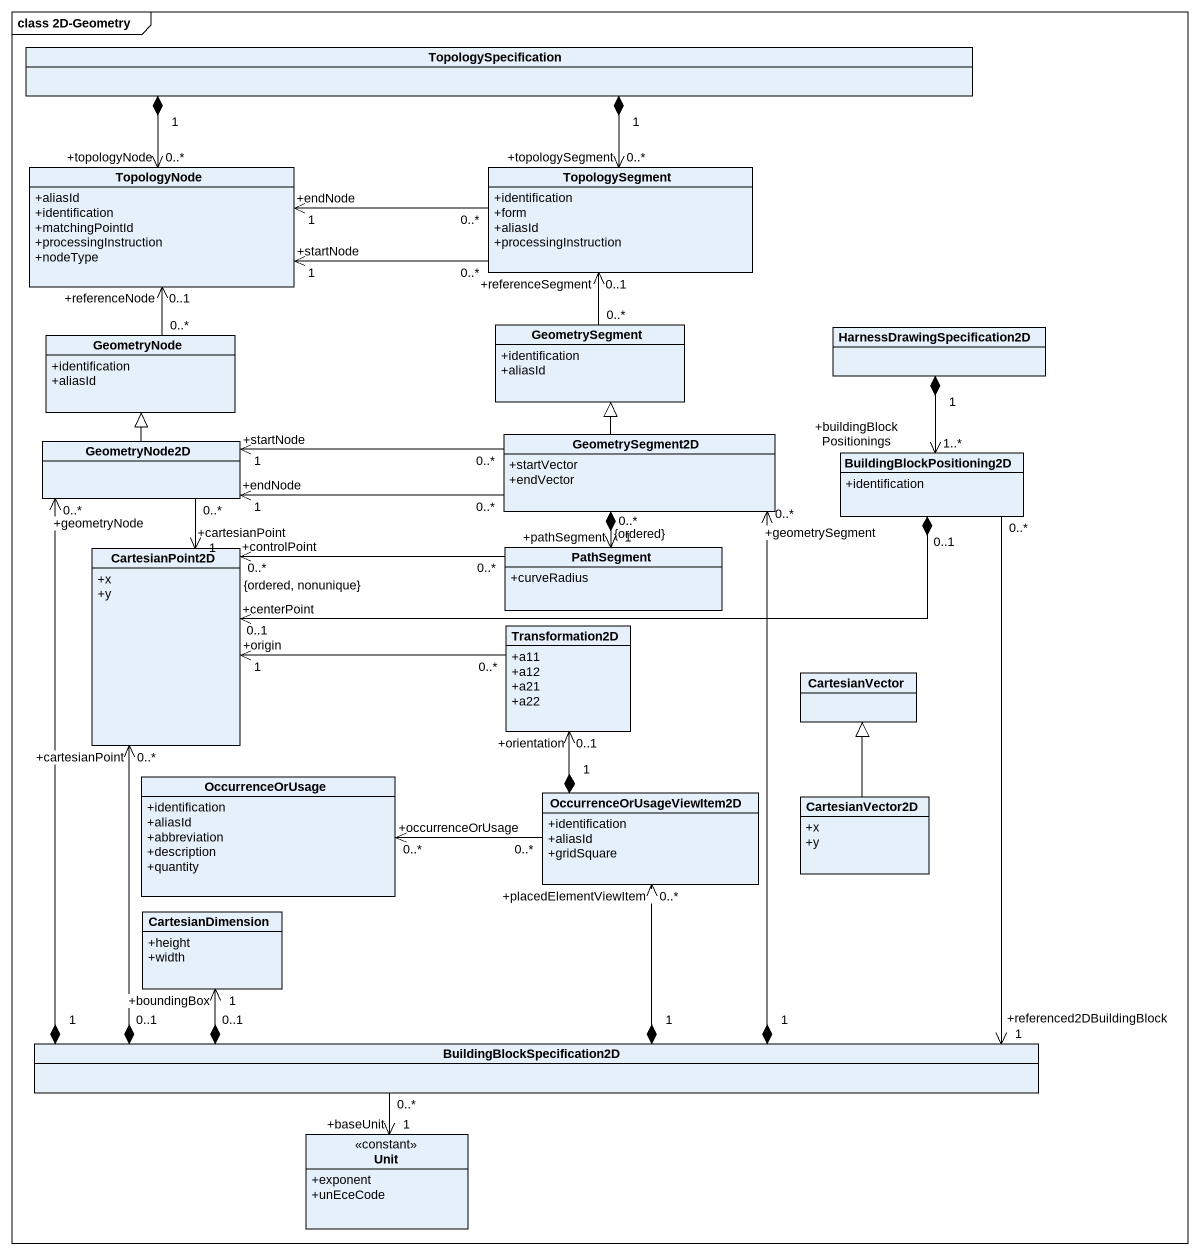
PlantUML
@startuml
mainframe class 2D-Geometry
hide circle
hide empty members
skinparam classAttributeIconSize 0
class TopologySpecification
class TopologyNode {
  +aliasId
  +identification
  +matchingPointId
  +processingInstruction
  +nodeType
}
class TopologySegment {
  +identification
  +form
  +aliasId
  +processingInstruction
}
class GeometryNode {
  +identification
  +aliasId
}
class GeometrySegment {
  +identification
  +aliasId
}
class "HarnessDrawingSpecification2D" as HarnessDrawingSpecification2
class GeometryNode2D
class GeometrySegment2D {
  +startVector
  +endVector
}
class BuildingBlockPositioning2D {
  +identification
}
class CartesianPoint2D {
  +x
  +y
}
class PathSegment {
  +curveRadius
}
class Transformation2D {
  +a11
  +a12
  +a21
  +a22
}
class CartesianVector
class OccurrenceOrUsage {
  +identification
  +aliasId
  +abbreviation
  +description
  +quantity
}
class OccurrenceOrUsageViewItem2D {
  +identification
  +aliasId
  +gridSquare
}
class CartesianVector2D {
  +x
  +y
}
class CartesianDimension {
  +height
  +width
}
class BuildingBlockSpecification2D
class Unit <<constant>> {
  +exponent
  +unEceCode
}
TopologySpecification "1" *-left-> "+topologyNode\n0..*" TopologyNode
TopologySpecification "1" *--> "+topologySegment\n0..*" TopologySegment
TopologySegment "0..*" -left-> "+startNode\n1" TopologyNode
TopologySegment "0..*" -left-> "+endNode\n1" TopologyNode
GeometryNode "0..*" -up-> "+referenceNode\n0..1" TopologyNode
GeometrySegment "0..*" -up-> "+referenceSegment\n0..1" TopologySegment
HarnessDrawingSpecification2 "1" *--> "+buildingBlockPositionings\n1..*" BuildingBlockPositioning2D
GeometryNode2D -up-|> GeometryNode
GeometryNode2D "0..*" --> "+cartesianPoint\n1" CartesianPoint2D
GeometrySegment2D -up-|> GeometrySegment
GeometrySegment2D "0..*" -left-> "+startNode\n1" GeometryNode2D
GeometrySegment2D "0..*" -left-> "+endNode\n1" GeometryNode2D
GeometrySegment2D "1" *--> "+pathSegment\n0..*\n{ordered}" PathSegment
BuildingBlockPositioning2D "0..1" *-left-> "+centerPoint\n0..1" CartesianPoint2D
BuildingBlockPositioning2D "0..*" --> "+referenced2DBuildingBlock\n1" BuildingBlockSpecification2D
PathSegment "0..*" -left-> "+controlPoint\n0..*\n{ordered, nonunique}" CartesianPoint2D
Transformation2D "0..*" -left-> "+origin\n1" CartesianPoint2D
OccurrenceOrUsageViewItem2D "1" *-up-> "+orientation\n0..1" Transformation2D
OccurrenceOrUsageViewItem2D "0..*" -left-> "+occurrenceOrUsage\n0..*" OccurrenceOrUsage
CartesianVector2D -up-|> CartesianVector
BuildingBlockSpecification2D "1" *-up-> "+geometryNode\n0..*" GeometryNode2D
BuildingBlockSpecification2D "1" *-up-> "+geometrySegment\n0..*" GeometrySegment2D
BuildingBlockSpecification2D "0..1" *-up-> "+cartesianPoint\n0..*" CartesianPoint2D
BuildingBlockSpecification2D "1" *-up-> "+placedElementViewItem\n0..*" OccurrenceOrUsageViewItem2D
BuildingBlockSpecification2D "0..1" *-left-> "+boundingBox\n1" CartesianDimension
BuildingBlockSpecification2D "0..*" --> "+baseUnit\n1" Unit
@enduml
